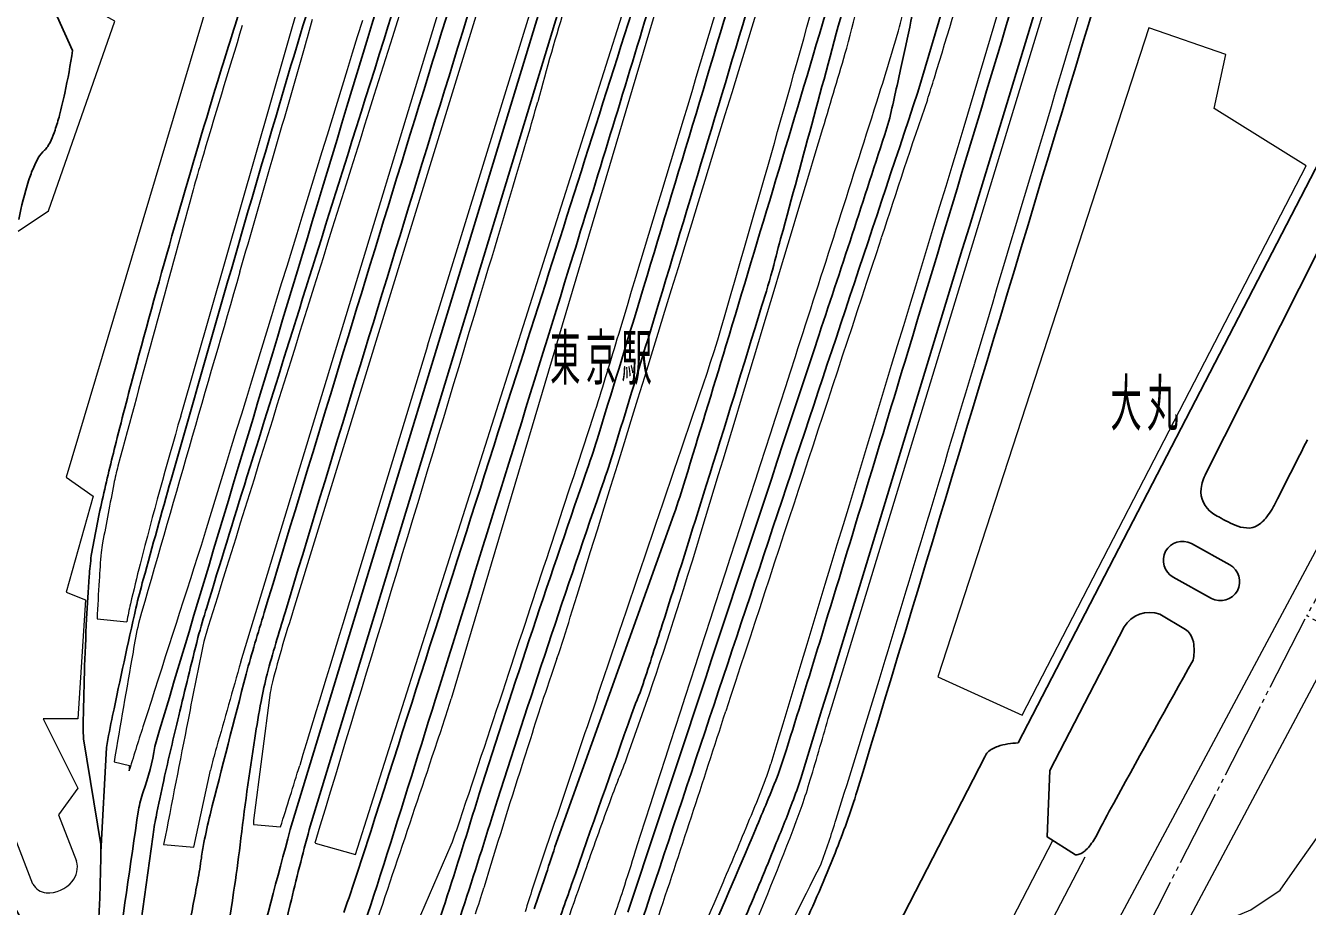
# Model space of a CAD drawing. Units: millimetres, scale not verified. Extents: x -73 to 77, y -72 to 79.
# Drawn here: x -55.07 to -25.62, y 41.07 to 61.29 of the extents above; entities that cross this region are included whole.
import ezdxf

# ---------------------------------------------------------------- set-up
doc = ezdxf.new("R2010")
doc.units = ezdxf.units.MM
doc.header["$LTSCALE"] = 0.25
doc.linetypes.add('USER2', pattern=[8.8195, 7.0556, -0.35278, 0.35278, -0.35278, 0.35278, -0.35278])
doc.linetypes.add('USER3', pattern=[2.11668, 1.7639, -0.35278])
for name, color, linetype, lineweight in [('0-2_03 施設名・公園名', 7, 'Continuous', 18), ('0-B_12 区界', 30, 'USER2', 18), ('0-C_13 町界', 30, 'USER3', 18), ('1-0_17 その他施設', 7, 'Continuous', 18), ('1-1_18 高速分離帯', 5, 'Continuous', 18), ('1-2_19 鉄道駅', 6, 'Continuous', 18)]:
    doc.layers.add(name, color=color, linetype=linetype, lineweight=lineweight)
for name, color, linetype in [('0-5_06 駅名・鉄道名', 7, 'Continuous'), ('1-3_20 鉄道', 7, 'Continuous'), ('1-8_25 分離帯等', 7, 'Continuous'), ('1-9_26 道路', 7, 'Continuous')]:
    doc.layers.add(name, color=color, linetype=linetype)
doc.styles.add('ＭＳ ゴシック', font='')
doc.styles.get('ＭＳ ゴシック').set_extended_font_data('MS Gothic')

msp = doc.modelspace()

# ---------------------------------------------------------------- linework, layer by layer
at = {"layer": '0-B_12 区界'}
msp.add_lwpolyline([(-73.0153, -29.6738), (-70.0491, -26.968), (-64.8531, -18.0245), (-59.642, -9.1526), (-54.9677, -1.7443), (-47.6475, 5.3113), (-43.8917, 12.1971), (-37.8062, 23.9274), (-25.6353, 47.74)], dxfattribs=at)
msp.add_arc((6016.2533, -3245.0128), 6880.8894, 151.22316, 151.41017, dxfattribs=at)
at = {"layer": '0-C_13 町界'}
msp.add_line((-13.6229, 41.3972), (-25.6353, 47.74), dxfattribs=at)
at = {"layer": '1-0_17 その他施設'}
for points in [[(-55.2344, 56.5705), (-54.544, 57.0408), (-53.015, 61.3916), (-53.4264, 61.6269), (-53.4264, 63.0381), (-53.25, 63.6847), (-52.5444, 63.5083), (-51.2511, 67.6831), (-52.2509, 68.2709), (-51.7217, 70.6228), (-50.1342, 70.7403), (-49.7222, 72.4456)], [(-49.7222, 72.4456), (-47.8701, 71.9165), (-48.3111, 70.0644), (-47.6937, 69.0942), (-48.1347, 67.4185), (-48.752, 67.4185), (-49.3694, 66.8894), (-54.1319, 50.9261), (-53.5146, 50.4851), (-54.1319, 48.2802), (-53.6909, 48.1038), (-53.8673, 45.3698), (-54.6611, 45.3698), (-53.8673, 43.7823), (-54.3083, 43.1649), (-53.897, 42.1066)], [(-54.8967, 41.5774), (-55.3081, 42.6357)]]:
    msp.add_lwpolyline(points, dxfattribs=at)
msp.add_lwpolyline([(-29.2609, 61.2449), (-34.1117, 46.3399), (-32.1714, 45.458), (-25.6449, 58.0699), (-27.7616, 59.3928), (-27.497, 60.6275)], close=True, dxfattribs=at)
for centre, radius, start, end in [((-54.3811, 41.9636), 0.5048, 319.84563, 16.45133), ((-54.5538, 41.7644), 0.3906, 208.6123, 264.11382), ((-54.5559, 42.1036), 0.7286, 267.0088, 320.29887)]:
    msp.add_arc(centre, radius, start, end, dxfattribs=at)
at = {"layer": '1-1_18 高速分離帯'}
for points in [[(-30.7303, 42.1989), (-31.5695, 40.5983), (-31.6257, 39.9258), (-31.6257, 39.1414), (-31.5133, 37.8525), (-20.5234, 58.3868), (-21.4839, 58.024), (-22.4365, 57.6316), (-22.9405, 57.2396), (-23.1086, 56.7352), (-23.1886, 56.5829)], [(-28.4872, 40.3744), (-27.7027, 40.6541), (-26.9183, 40.9903), (-26.2461, 41.4389), (-25.8537, 41.9991), (-23.8338, 44.853), (-23.0828, 45.3574), (-22.1209, 45.6468), (-21.1256, 45.6392), (-21.6658, 46.415), (-21.9459, 47.1437), (-22.0996, 48.4986), (-21.9314, 49.1711), (-21.6514, 50.4038), (-21.3713, 51.4683), (-21.4271, 52.6452), (-21.4174, 53.76), (-28.4927, 40.4901)], [(-31.4658, 42.5892), (-32.5221, 40.5421), (-32.6902, 39.3656), (-32.4659, 38.133), (-32.2978, 37.3482), (-32.3612, 36.0948), (-43.5506, 15.0259), (-44.0419, 14.291), (-44.5431, 14.0258), (-46.1585, 13.8077), (-48.0482, 13.9834)]]:
    msp.add_lwpolyline(points, dxfattribs=at)
at = {"layer": '1-2_19 鉄道駅'}
for p, q in [((-45.8306, 53.9426), (-42.1849, 65.7907)), ((-39.5694, 65.0834), (-45.2862, 45.8287)), ((-51.504, 52.3262), (-48.329, 63.3795)), ((-53.4243, 47.667), (-52.7408, 47.6008)), ((-53.0329, 44.3886), (-52.6801, 44.3001))]:
    msp.add_line(p, q, dxfattribs=at)
for points in [[(-36.599, 45.4759), (-26.9083, 77.2812), (-27.9807, 77.5851), (-33.5122, 58.9697)], [(-41.4284, 70.1105), (-42.0378, 70.2587), (-48.917, 47.8572)], [(-50.1225, 46.6817), (-43.449, 68.613), (-44.1693, 68.8183)], [(-48.4172, 42.5214), (-47.4911, 42.2568), (-41.0095, 62.6581)], [(-49.4462, 45.9761), (-49.8283, 43.0364), (-49.8283, 42.9479), (-49.2109, 42.889)], [(-51.8954, 42.4855), (-51.2049, 42.427), (-50.8225, 44.1909)], [(-47.4911, 39.2585), (-46.7856, 39.0377), (-45.2862, 42.4773)]]:
    msp.add_lwpolyline(points, dxfattribs=at)
for centre, radius, start, end in [((-6403.4773, 1960.8604), 6649.6241, 343.3317, 343.49304), ((2314.6797, -683.9959), 2476.065, 162.29979, 162.82531), ((5353.7245, -4332.3392), 6970.9327, 140.86969, 141.00033), ((-8369.2816, 2572.2633), 8700.2033, 343.17647, 343.24866), ((15.1375, 43.9515), 60.4835, 160.60405, 165.06156), ((-2347.4459, 765.3385), 2414.0248, 342.70596, 343.10497), ((-110.3169, 80.1048), 76.5932, 345.38459, 347.23131), ((-506.3232, 204.7017), 493.7839, 342.97113, 343.34379), ((-51.6522, 65.741), 17.2559, 344.65497, 349.53606), ((-628.8894, 226.4447), 614.3967, 343.68118, 344.50647), ((377.3156, -69.5113), 446.9724, 162.9837, 163.40608), ((6138.4103, -1846.1513), 6473.1883, 162.86126, 162.97287), ((-69.7271, 66.9935), 21.9646, 343.55216, 345.35235), ((-96.8138, 79.2742), 64.3981, 342.15554, 343.6766), ((-1383.5853, 443.4017), 1388.6776, 343.78571, 344.00618), ((-215.7446, 113.0689), 187.0022, 343.17215, 343.76207), ((-47.7469, 64.1365), 14.1482, 341.24322, 343.40389), ((-74.4469, 68.0194), 32.2779, 343.30585, 344.77512), ((-1040.8932, 377.634), 1054.5005, 342.10961, 342.44307), ((126.9907, 3.9106), 170.6772, 160.96114, 162.08367), ((-1901.4848, 616.6894), 1946.3629, 343.02198, 343.34765), ((5281.0405, -1559.4886), 5555.5268, 163.06276, 163.22044), ((-709.5615, 255.4157), 694.4618, 343.22904, 343.54898), ((-25.6673, 50.5478), 26.4853, 163.34629, 164.92213), ((1229.5395, -294.7158), 1328.311, 164.6263, 164.90613), ((5792.9573, -1864.8728), 6136.8732, 161.75549, 161.86229), ((7775.0298, -2206.6478), 8145.6299, 163.87521, 163.93434), ((-5140.0933, 1587.5188), 5320.9193, 343.12032, 343.26104), ((-212.8409, 105.5224), 178.9168, 342.74234, 343.33295), ((11134.1329, -3360.5852), 11689.7641, 163.01655, 163.04542), ((-3415.3974, 1193.5265), 3563.3353, 341.21167, 341.34643), ((-4832.128, 1598.1945), 5037.3672, 342.00936, 342.14504), ((-1624.2054, 529.4719), 1660.6048, 343.08316, 343.34557), ((-7647.7648, 2557.6362), 8007.7444, 341.72378, 341.76916), ((48.7698, 23.0554), 104.4587, 163.72703, 165.65992), ((-46.7921, 49.5611), 6.3621, 165.27774, 169.06373), ((231.061, -4.3692), 289.4007, 169.01673, 169.28969), ((-35.5808, 47.5331), 17.8255, 174.65466, 176.73582), ((-51.3396, 49.0296), 1.996, 168.89591, 175.28342), ((3093.5004, -961.9395), 3303.1522, 162.17198, 162.2467), ((-15.827, 39.4978), 37.8021, 165.5553, 166.97989), ((5.7495, 44.96), 59.2357, 176.52731, 177.38078), ((947.7145, -256.845), 1040.9945, 162.95423, 163.18479), ((-132.9785, 77.5797), 97.5143, 340.18264, 342.55277), ((-46.5873, 46.574), 6.2386, 166.65113, 170.52648), ((-22.6137, 39.2609), 27.6724, 161.902, 165.42839), ((-57.1094, 51.8543), 15.1335, 340.30771, 344.09829), ((-33.062, 43.5464), 19.8235, 168.30789, 170.24192), ((128.2385, 10.5736), 182.9081, 168.46421, 169.03854), ((226.6671, -2.5626), 283.6134, 169.95489, 170.47101), ((342.7063, -65.8597), 408.6319, 164.01353, 164.3007), ((-29.9485, 41.9734), 13.7692, 159.68082, 162.06837), ((-614.1272, 234.3236), 600.3267, 341.41898, 341.75978), ((-323.6124, 133.6186), 301.1044, 342.49844, 343.13511), ((-47.4342, 45.6953), 2.0315, 164.94379, 172.05421), ((112.2504, -5.0374), 163.5373, 161.73668, 162.43133), ((-114.4782, 68.0163), 72.6623, 341.2629, 342.22065), ((459.2505, -125.9284), 529.8135, 161.07882, 161.57981), ((1460.9533, -252.9629), 1541.4281, 168.841, 168.94963), ((-558.1898, 213.3082), 545.6384, 341.55839, 342.09399), ((-158.5713, 80.3871), 126.8701, 343.31837, 344.02769), ((9.9192, 24.9564), 65.494, 161.94484, 162.9019), ((-36.8762, 40.6946), 14.3779, 163.77719, 165.9264), ((-1935.2568, 678.0683), 1992.9218, 341.30446, 341.46878), ((-50.0531, 47.6231), 9.3442, 337.03013, 340.60487), ((-52.1144, 44.198), 0.5749, 169.77664, 181.67292), ((-52.9448, 44.2714), 0.2711, 340.58867, 347.39936), ((-226.3552, 99.021), 185.825, 342.41805, 342.8739), ((121.2472, -8.4478), 173.1446, 162.25407, 163.23566), ((-43.1127, 45.9108), 5.4007, 338.81405, 343.06835), ((-29.912, 39.211), 12.4833, 157.55729, 160.17101), ((-67.1147, 55.024), 31.0745, 337.56334, 339.14032), ((-51.7106, 48.287), 15.2924, 341.29305, 343.59718), ((71.4576, 2.0155), 120.4613, 159.88365, 160.68877), ((-91.5939, 63.4294), 57.946, 336.6284, 339.75953), ((-60.182, 47.9701), 15.8763, 339.7584, 341.87942), ((-142.0679, 85.8313), 112.1119, 336.77114, 337.63058), ((-53.1014, 48.1144), 17.4029, 339.50968, 343.13987), ((-84.7953, 55.6738), 45.7281, 341.86185, 343.05336), ((518.0025, -155.0841), 593.8349, 160.63199, 161.09196), ((-421.2771, 234.8092), 430.1043, 332.98166, 333.36967), ((-325.9086, 164.5167), 312.0838, 336.29761, 336.808), ((-57.7547, 45.4345), 13.7912, 340.77673, 343.3948), ((-29.3361, 36.6974), 14.8731, 161.22673, 163.41743), ((-57.6435, 46.73), 17.1413, 339.82823, 342.01824)]:
    msp.add_arc(centre, radius, start, end, dxfattribs=at)
at = {"layer": '1-3_20 鉄道'}
for p, q in [((-29.0584, 78.2844), (-34.5705, 59.7635)), ((-48.9849, 42.83), (-42.0175, 65.717)), ((-48.5495, 42.83), (-41.582, 65.717)), ((-42.905, 42.4335), (-40.1709, 50.062)), ((-53.733, 44.9109), (-53.3361, 42.4855)), ((-53.3361, 42.3091), (-53.2093, 44.7118))]:
    msp.add_line(p, q, dxfattribs=at)
for centre, radius, start, end in [((-28785.6459, 8824.863), 30059.4993, 343.01532, 343.08269), ((-10174.4026, 3117.7803), 10592.4278, 343.18623, 343.32191), ((-35425.4894, 10735.0881), 36969.2307, 343.19015, 343.24401), ((8137.4506, -2513.5161), 8579.6571, 162.48034, 162.55459), ((2354.2373, -680.0447), 2511.6001, 162.64575, 163.15408), ((2354.7169, -680.0447), 2511.6001, 162.64575, 163.15408), ((4958.3921, -1452.8779), 5229.5208, 163.08291, 163.35885), ((-3127.843, 990.5126), 3225.5327, 343.14524, 343.30315), ((-3127.4903, 990.1598), 3225.5327, 343.14524, 343.30315), ((-201.6122, 96.8836), 170.6177, 347.61358, 348.37538), ((243.572, -26.9316), 305.2914, 162.98817, 163.56227), ((-1699.7133, 509.7006), 1722.7023, 344.75069, 344.94206), ((-1090.6699, 380.1984), 1097.1686, 342.81458, 343.13727), ((49.2151, 29.672), 104.3776, 162.0772, 162.97582), ((-3450.8359, 1141.1471), 3576.5105, 342.29166, 342.43169), ((-2619.1847, 832.474), 2695.1037, 343.20972, 343.37908), ((144.4104, 0.4657), 203.9525, 162.96018, 164.92332), ((-103.1881, 74.9994), 69.7908, 346.83326, 347.82906), ((-17697.366, 5930.8905), 18613.019, 341.54829, 341.61315), ((690.1404, -158.892), 770.9489, 163.54741, 164.21204), ((-397.1747, 174.885), 380.0108, 341.48257, 342.26088), ((2693.3545, -803.4591), 2873.3032, 162.54015, 162.70127), ((-6.6345, 47.9858), 32.2045, 164.4923, 165.96707), ((-3697.3934, 1184.5795), 3825.178, 342.68048, 342.84045), ((-55.4097, 60.4413), 18.1372, 342.00985, 345.15565), ((-539.9399, 206.1063), 521.3627, 342.80583, 343.18444), ((-539.5871, 205.7535), 521.3627, 342.80583, 343.18444), ((-590.127, 223.2117), 577.0767, 342.60947, 343.03621), ((-8928.0358, 2990.6779), 9363.5635, 341.63776, 341.72324), ((-491.4323, 190.1318), 472.5077, 342.85793, 343.248), ((-2056.2915, 664.3126), 2111.6713, 343.00613, 343.19497), ((56.3061, 24.2361), 112.6979, 164.94126, 165.88205), ((-16229.8559, 5214.6595), 16989.0736, 342.27652, 342.31364), ((-69.8564, 60.5105), 29.2486, 341.45622, 343.05475), ((2.7711, 37.6655), 57.5042, 165.84775, 167.20748), ((-69.5037, 60.1577), 29.2486, 341.45622, 343.05475), ((241.5673, -47.5611), 300.3957, 160.80413, 162.32909), ((180.0745, -14.8848), 240.944, 164.16371, 164.72934), ((345.6644, -72.6369), 414.4926, 162.65576, 163.08983), ((241.9201, -47.9139), 300.3957, 160.80413, 162.32909), ((-497.8977, 193.8009), 480.2731, 342.26905, 342.66921), ((-69.1315, 59.749), 30.5377, 341.50558, 343.08485), ((-33.4256, 45.8267), 20.399, 167.0499, 170.70208), ((-45.4303, 48.0725), 8.1939, 172.63749, 176.02709), ((-14.9065, 45.7761), 38.8038, 175.76705, 177.20103), ((-32.2529, 42.9984), 20.8683, 164.50109, 166.3689), ((112.1439, 11.0186), 168.7603, 167.37082, 168.22796), ((-28.5647, 41.0336), 23.3812, 162.85179, 164.60707), ((-12.5383, 36.1541), 38.8373, 162.52823, 164.70036), ((-12.0587, 36.1541), 38.8373, 162.52823, 164.70036), ((8.5668, 44.464), 62.3134, 177.04998, 179.32799), ((-125.3556, 74.5394), 89.1072, 341.44057, 342.35868), ((142.859, -1.3183), 199.9519, 165.94525, 166.47673), ((-303.9229, 128.4653), 279.2065, 342.53522, 343.06486), ((551.2912, -109.7552), 621.2368, 165.4417, 165.74926), ((-37.5937, 43.4965), 12.2747, 166.30828, 169.30376), ((-46.0938, 47.8651), 5.4776, 338.17532, 342.058), ((-22.5, 40.6176), 27.6405, 169.24678, 171.02819), ((-1002.8009, 342.8329), 1002.1728, 342.51786, 342.76056), ((-36.186, 43.7519), 5.2509, 156.70222, 160.64081), ((-32.0377, 41.0039), 21.4938, 168.06513, 170.06631), ((37.9749, 23.8455), 92.0914, 166.43942, 167.38388), ((766.6796, -241.2968), 857.2168, 160.4543, 160.73253), ((-51.2443, 45.1347), 2.4988, 178.62203, 185.13961), ((8.7973, 35.6786), 59.3251, 171.03033, 173.41948), ((-56.9094, 45.4276), 4.8577, 339.16621, 351.79652), ((-51.0606, 48.806), 14.0938, 340.56777, 342.93446), ((-22.3971, 37.3221), 30.2335, 167.31734, 168.94956), ((-89.4113, 64.6568), 55.5764, 336.87366, 338.31062), ((-48.977, 47.9045), 12.3545, 338.86823, 341.57659), ((-45.129, 41.6345), 7.5292, 164.07792, 167.37885), ((-176.6517, 83.6798), 137.9412, 342.04253, 343.119), ((-53.7645, 49.2597), 18.6447, 338.05051, 342.71627), ((-81.7846, 60.4614), 47.4831, 337.72438, 339.0071), ((-2309.1073, 369.4521), 2280.0817, 351.6792, 351.77545), ((-44.9811, 41.7085), 7.2275, 168.76185, 172.41999), ((-32.6009, 38.8268), 18.7386, 166.59194, 168.6009), ((-178.8536, 84.9871), 140.8704, 341.73917, 342.77461), ((1079.6042, -260.8944), 1168.7437, 164.9375, 165.27738), ((8.4739, 27.4374), 59.0644, 164.89387, 166.61592), ((-183.1151, 86.6383), 142.8729, 341.33842, 342.12566), ((-383.0307, 188.5215), 374.2526, 336.13741, 337.08966), ((-85.3181, 42.503), 31.982, 351.18803, 359.96878), ((-230.6969, 66.1706), 180.0924, 351.08397, 352.49939), ((-46.3135, 41.5755), 4.7533, 168.41164, 172.73169), ((-96.9734, 48.41), 47.2107, 351.4516, 352.78085), ((-91.571, 58.1318), 51.1353, 340.44028, 342.12177), ((-145.9018, 86.6048), 116.7253, 336.92089, 337.77941), ((-61.1909, 43.5485), 10.2545, 349.38557, 352.31277), ((-68.5184, 55.0322), 34.4873, 335.123, 338.31761), ((-105.6706, 51.6839), 55.472, 348.37048, 349.58904), ((2187.8725, -687.4148), 2350.7448, 161.92909, 162.11198), ((-114.2043, 66.6667), 75.9488, 339.70707, 340.70149), ((-140.2079, 54.6497), 90.8928, 349.6644, 351.6131), ((2276.47, -513.9136), 2390.7734, 166.57619, 166.7302), ((-79.7876, 52.2381), 36.102, 340.60148, 342.11521)]:
    msp.add_arc(centre, radius, start, end, dxfattribs=at)
at = {"layer": '1-8_25 分離帯等'}
for p, q in [((-24.4226, 58.0072), (-27.9504, 51.0101)), ((-27.3999, 48.9127), (-28.2818, 49.3978)), ((-28.707, 48.6247), (-27.825, 48.1397)), ((-28.421, 47.4238), (-29.0087, 47.7765))]:
    msp.add_line(p, q, dxfattribs=at)
msp.add_lwpolyline([(-29.8321, 47.4823), (-31.5375, 44.1902), (-31.596, 42.6616), (-30.949, 42.2499)], dxfattribs=at)
for centre, radius, start, end in [((48.3169, 13.5761), 83.2226, 152.67628, 153.72066), ((-27, 50.514), 1.0721, 152.43614, 172.1148), ((-27.4605, 50.5993), 0.6046, 174.13179, 235.85748), ((-29.0646, 51.7585), 3.0665, 329.21704, 334.17739), ((-27.1669, 50.9688), 1.0758, 233.9579, 242.90364), ((-27.9037, 51.0638), 1.7136, 322.12051, 329.30419), ((-26.2491, 52.3694), 2.7466, 239.16649, 249.33531), ((-26.9759, 50.4324), 0.6777, 249.03722, 272.06814), ((-26.9933, 50.2207), 0.4674, 275.13399, 315.62525), ((-27.3227, 50.6106), 0.9768, 312.78704, 322.17829), ((-28.4721, 49.018), 0.4581, 153.2978, 239.14927), ((-28.4878, 48.9876), 0.459, 63.34094, 149.0278), ((-27.6353, 48.5199), 0.4579, 333.27442, 59.06871), ((-27.6192, 48.5484), 0.4576, 243.27885, 329.18589), ((-29.2426, 47.1316), 0.686, 70.07086, 149.25501), ((-28.6019, 47.1249), 0.3494, 33.69901, 58.81591), ((-28.8155, 47.0115), 0.5905, 6.51639, 31.34973), ((-29.4071, 46.9496), 1.1852, 348.7439, 6.24688), ((281.0609, -127.4017), 354.9474, 150.62317, 151.21148), ((-3.5997, 28.905), 30.1962, 151.02456, 152.64761), ((-32.022, 43.5472), 1.7768, 323.02227, 334.38387), ((-31.3591, 43.0503), 0.9483, 313.53051, 322.91421), ((-30.9276, 42.4098), 0.1613, 262.35489, 286.23061), ((-30.969, 42.5674), 0.3243, 285.46619, 301.56133), ((-31.0904, 42.7665), 0.5575, 301.48666, 313.59915)]:
    msp.add_arc(centre, radius, start, end, dxfattribs=at)
at = {"layer": '1-9_26 道路'}
msp.add_line((-24.9993, 58.8429), (-32.2644, 44.8199), dxfattribs=at)
for points in [[(-53.9865, 60.7247), (-54.5157, 61.9005), (-53.7509, 63.8997), (-52.9868, 63.8997), (-52.8104, 64.4874), (-54.2801, 65.1344), (-53.9865, 66.0749)], [(-33.0292, 44.4968), (-39.1436, 32.6356), (-37.2329, 31.591), (-37.1744, 29.8564), (-44.5676, 15.7903), (-46.2102, 15.1279), (-59.806, 18.7569), (-53.9094, 38.5753), (-60.8154, 50.6966)]]:
    msp.add_lwpolyline(points, dxfattribs=at)
for centre, radius, start, end in [((-70.7343, 63.2717), 16.9403, 347.96178, 351.35275), ((-64.1053, 61.849), 10.1604, 345.10443, 348.01124), ((-59.4055, 60.5933), 5.2958, 341.26752, 345.16303), ((-56.7774, 59.6977), 2.5192, 335.75055, 341.36052), ((-55.462, 59.1017), 1.0751, 327.09435, 335.9243), ((-54.1274, 57.8824), 0.7464, 132.61929, 150.08581), ((-54.9172, 58.7489), 0.4261, 311.8695, 327.122), ((-51.54, 56.6188), 3.6317, 156.89206, 162.14906), ((-53.2152, 57.3381), 1.8086, 149.55256, 157.0222), ((-47.6093, 55.3927), 7.7491, 162.42869, 169.20457), ((-32.2029, 43.0421), 1.7789, 91.98213, 107.30102), ((-32.7696, 44.4174), 0.2715, 134.71808, 163.0051), ((-32.5351, 44.1288), 0.6426, 107.83272, 131.4638)]:
    msp.add_arc(centre, radius, start, end, dxfattribs=at)

# ---------------------------------------------------------------- texts
at = {"layer": '0-2_03 施設名・公園名', "insert": (-30.1429, 51.9844), "char_height": 1.052, "attachment_point": 7, "style": 'ＭＳ ゴシック'}
msp.add_mtext('\\T1.17;\\W0.5;大丸', dxfattribs=at)
at = {"layer": '0-5_06 駅名・鉄道名', "insert": (-43.0194, 53.0427), "char_height": 1.028, "attachment_point": 7, "style": 'ＭＳ ゴシック'}
msp.add_mtext('\\T1.17;\\W0.5;東京駅', dxfattribs=at)

doc.saveas('drawing.dxf')
